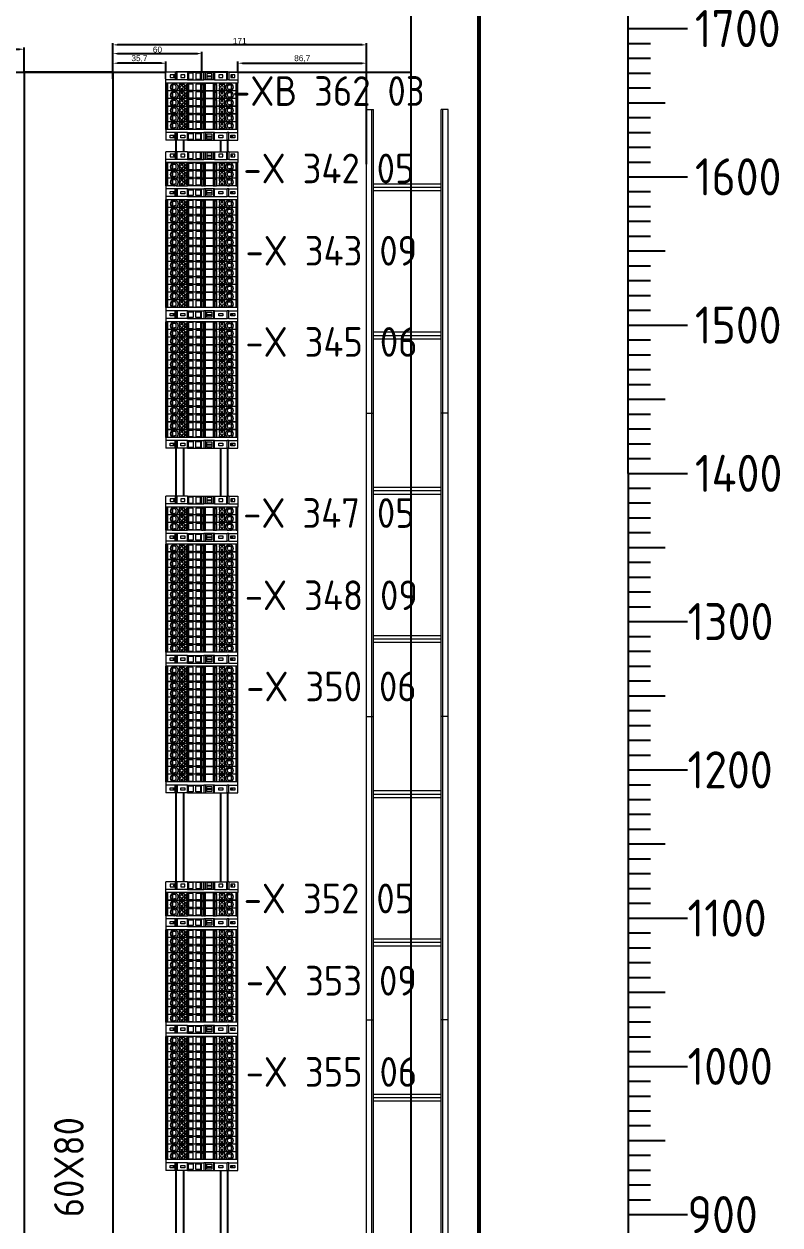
# Model space of a CAD drawing. Header units: millimetres. Extents: x 0 to 69574, y -5 to 41746.
# Drawn here: x 45920 to 46430, y 19662 to 20472 of the extents above; entities that cross this region are included whole.
import ezdxf
from ezdxf.enums import TextEntityAlignment as Align

# ---------------------------------------------------------------- set-up
doc = ezdxf.new("R2010")
doc.units = ezdxf.units.MM
doc.set_wipeout_variables(frame=1)
doc.layers.add('! NO PLOT !', color=7, linetype='Continuous', true_color=0xff75dd, plot=False)
doc.layers.add('000-PI-Oprema', color=30, linetype='Continuous', lineweight=5)
doc.layers.add('SI-ORMAR-Oprema', color=30, linetype='Continuous', lineweight=5)
for name, color, linetype in [('000-PI-ORMAR', 2, 'Continuous'), ('000-PI_TEXT', 7, 'Continuous'), ('002-PI-Kabelska kanalica', 150, 'Continuous'), ('004-PI-DIN Šina', 3, 'Continuous')]:
    doc.layers.add(name, color=color, linetype=linetype)
doc.styles.add('PI0', font='isocpeur.ttf', dxfattribs={"width": 0.9})
doc.styles.get("Standard").update_dxf_attribs({"font": 'arial.ttf'})
doc.dimstyles.new('ISO-25', dxfattribs={"dimtxt": 4, "dimasz": 3, "dimexe": 1.25, "dimexo": 0.625, "dimtad": 1, "dimtxsty": 'Standard', "dimcen": 3, "dimadec": 0, "dimazin": 0, "dimtfac": 1, "dimtmove": 0, "dimatfit": 3, "dimfxl": 1, "dimarcsym": 0})

# ---------------------------------------------------------------- blocks, each defined once
blk = doc.blocks.new('*U1406')
at = {"layer": '002-PI-Kabelska kanalica'}
for p, q in [((-20, -100), (-20, 1510)), ((40, -100), (40, 1510)), ((-20, -100), (40, -100))]:
    blk.add_line(p, q, dxfattribs=at)
blk = doc.blocks.new('*U1405')
at = {"layer": '004-PI-DIN Šina'}
blk.add_lwpolyline([(1610, -17.5), (1610, 17.5), (0, 17.5), (0, -17.5)], close=True, dxfattribs=at)
for points in [[(0, 12.5), (1610, 12.5)], [(0, -12.5), (1610, -12.5)]]:
    blk.add_lwpolyline(points, dxfattribs=at)
blk = doc.blocks.new('*U574')
at = {"layer": '002-PI-Kabelska kanalica'}
for p, q in [((-20, 791), (80, 791)), ((-20, -100), (-20, 791)), ((80, -100), (80, 791)), ((-20, -100), (80, -100))]:
    blk.add_line(p, q, dxfattribs=at)
blk = doc.blocks.new('*U457')
blk.add_wipeout([(47227.3, 37326.63), (47227.3, 37321.48), (47275.9, 37321.48), (47275.9, 37326.63)])
at = {"layer": '000-PI-Oprema'}
for p, q in [((47227.3, 37321.48), (47227.3, 37326.63)), ((47227.85, 37326.63), (47227.3, 37326.63)), ((47227.85, 37321.48), (47227.3, 37321.48)), ((47228.39, 37326.63), (47227.85, 37326.63)), ((47227.85, 37321.48), (47227.85, 37326.63)), ((47228.39, 37321.48), (47227.85, 37321.48)), ((47228.39, 37321.48), (47228.39, 37326.63)), ((47228.56, 37326.63), (47228.39, 37326.63)), ((47228.56, 37321.48), (47228.39, 37321.48)), ((47228.56, 37321.48), (47228.56, 37326.63)), ((47241.88, 37326.63), (47228.56, 37326.63)), ((47231.6, 37321.48), (47228.56, 37321.48)), ((47231, 37325.48), (47230.9, 37325.58)), ((47230.9, 37322.19), (47231.2, 37322.48)), ((47231.45, 37325.48), (47231, 37325.48)), ((47231.2, 37322.48), (47231.45, 37322.48)), ((47231.45, 37325.48), (47231.45, 37322.48)), ((47231.6, 37325.48), (47231.45, 37325.48)), ((47231.45, 37322.48), (47231.6, 37322.48)), ((47231.6, 37322.48), (47231.6, 37325.48)), ((47231.85, 37325.48), (47231.6, 37325.48)), ((47231.6, 37322.48), (47231.85, 37322.48)), ((47231.6, 37321.7), (47231.6, 37321.48)), ((47232.6, 37321.48), (47231.6, 37321.48)), ((47231.85, 37325.48), (47231.85, 37322.48)), ((47233.2, 37325.48), (47231.85, 37325.48)), ((47231.85, 37322.48), (47233.2, 37322.48)), ((47233.2, 37326.28), (47232.6, 37326.28)), ((47232.6, 37321.48), (47233.2, 37321.48)), ((47233.2, 37325.48), (47233.2, 37326.28)), ((47233.3, 37325.48), (47233.2, 37325.48)), ((47233.3, 37322.48), (47233.2, 37322.48)), ((47233.2, 37322.48), (47233.2, 37321.48)), ((47234.2, 37321.48), (47233.2, 37321.48)), ((47234.2, 37321.48), (47234.2, 37321.7)), ((47234.2, 37321.48), (47241.88, 37321.48)), ((47237.55, 37325.88), (47236.15, 37325.88)), ((47236.15, 37325.88), (47236.15, 37322.08)), ((47236.15, 37322.08), (47237.55, 37322.08)), ((47238.35, 37325.88), (47237.55, 37325.88)), ((47237.55, 37324.9), (47237.55, 37325.88)), ((47237.55, 37322.08), (47237.55, 37323.07)), ((47237.55, 37322.08), (47238.35, 37322.08)), ((47239.95, 37325.88), (47238.35, 37325.88)), ((47238.35, 37325.88), (47238.35, 37324.9)), ((47238.35, 37323.07), (47238.35, 37322.08)), ((47238.35, 37322.08), (47239.95, 37322.08)), ((47239.55, 37324.58), (47239.95, 37324.98)), ((47239.55, 37323.38), (47239.55, 37324.58)), ((47239.95, 37322.98), (47239.55, 37323.38)), ((47239.95, 37324.98), (47239.95, 37325.88)), ((47239.95, 37322.08), (47239.95, 37322.98)), ((47240.78, 37325.37), (47240.78, 37322.6)), ((47241.88, 37321.48), (47241.88, 37326.63)), ((47242.6, 37326.63), (47241.88, 37326.63)), ((47242.6, 37321.48), (47241.88, 37321.48)), ((47242.6, 37326.63), (47242.6, 37326.06)), ((47250.6, 37326.63), (47242.6, 37326.63)), ((47242.6, 37326.06), (47242.6, 37322.06)), ((47245.75, 37326.06), (47242.6, 37326.06)), ((47242.6, 37322.06), (47245.75, 37322.06)), ((47242.6, 37322.06), (47242.6, 37321.48)), ((47250.6, 37321.48), (47242.6, 37321.48)), ((47245.75, 37322.06), (47245.75, 37326.06)), ((47247.45, 37326.06), (47247.45, 37322.06)), ((47250.6, 37326.06), (47247.45, 37326.06)), ((47247.45, 37322.06), (47250.6, 37322.06)), ((47250.6, 37326.63), (47250.6, 37326.06)), ((47251.32, 37326.63), (47250.6, 37326.63)), ((47250.6, 37326.06), (47250.6, 37322.06)), ((47250.6, 37322.06), (47250.6, 37321.48)), ((47251.32, 37321.48), (47250.6, 37321.48)), ((47251.32, 37326.63), (47251.75, 37326.63)), ((47251.32, 37321.48), (47251.32, 37326.63)), ((47251.32, 37321.48), (47251.65, 37321.48)), ((47251.65, 37321.48), (47251.65, 37325.83)), ((47251.65, 37325.83), (47251.75, 37325.83)), ((47251.65, 37321.48), (47252.56, 37321.48)), ((47251.75, 37325.83), (47251.75, 37326.63)), ((47252.21, 37326.63), (47251.75, 37326.63)), ((47251.75, 37325.83), (47252.21, 37325.83)), ((47252.21, 37326.63), (47252.56, 37326.63)), ((47252.21, 37325.83), (47252.21, 37326.63)), ((47253.07, 37326.63), (47252.56, 37326.63)), ((47252.56, 37326.63), (47252.56, 37321.48)), ((47253.07, 37321.48), (47252.56, 37321.48)), ((47253.07, 37326.63), (47253.07, 37321.48)), ((47253.07, 37326.63), (47253.98, 37326.63)), ((47253.07, 37321.48), (47253.98, 37321.48)), ((47253.98, 37321.48), (47253.98, 37326.63)), ((47253.98, 37326.63), (47259.12, 37326.63)), ((47259.12, 37321.48), (47253.98, 37321.48)), ((47259.12, 37326.63), (47259.12, 37321.48)), ((47259.12, 37326.63), (47260.03, 37326.63)), ((47259.12, 37321.48), (47260.03, 37321.48)), ((47260.03, 37326.63), (47260.03, 37321.48)), ((47260.03, 37326.63), (47260.54, 37326.63)), ((47260.03, 37321.48), (47260.54, 37321.48)), ((47260.54, 37321.48), (47260.54, 37326.63)), ((47260.54, 37326.63), (47260.89, 37326.63)), ((47260.54, 37321.48), (47261.45, 37321.48)), ((47260.89, 37325.83), (47260.89, 37326.63)), ((47261.35, 37326.63), (47260.89, 37326.63)), ((47260.89, 37325.83), (47261.35, 37325.83)), ((47261.35, 37325.83), (47261.35, 37326.63)), ((47274.65, 37326.63), (47261.35, 37326.63)), ((47261.35, 37325.83), (47261.45, 37325.83)), ((47261.45, 37325.83), (47261.45, 37321.48)), ((47268.9, 37321.48), (47261.45, 37321.48)), ((47264.75, 37325.88), (47263.15, 37325.88)), ((47263.15, 37325.88), (47263.15, 37324.98)), ((47263.15, 37324.98), (47263.55, 37324.58)), ((47263.55, 37323.38), (47263.15, 37322.98)), ((47263.15, 37322.98), (47263.15, 37322.08)), ((47263.15, 37322.08), (47264.75, 37322.08)), ((47263.55, 37324.58), (47263.55, 37323.38)), ((47264.75, 37324.9), (47264.75, 37325.88)), ((47265.55, 37325.88), (47264.75, 37325.88)), ((47264.75, 37322.08), (47264.75, 37323.07)), ((47264.75, 37322.08), (47265.55, 37322.08)), ((47265.55, 37325.88), (47265.55, 37324.9)), ((47266.95, 37325.88), (47265.55, 37325.88)), ((47265.55, 37323.07), (47265.55, 37322.08)), ((47265.55, 37322.08), (47266.95, 37322.08)), ((47266.95, 37322.08), (47266.95, 37325.88)), ((47268.8, 37323.48), (47268.8, 37324.48)), ((47268.9, 37321.48), (47268.9, 37321.7)), ((47268.9, 37321.48), (47269.9, 37321.48)), ((47269.8, 37325.48), (47269.9, 37325.48)), ((47269.8, 37322.48), (47269.9, 37322.48)), ((47269.9, 37326.28), (47270.5, 37326.28)), ((47269.9, 37325.48), (47269.9, 37326.28)), ((47269.9, 37325.48), (47271.25, 37325.48)), ((47271.25, 37322.48), (47269.9, 37322.48)), ((47269.9, 37322.48), (47269.9, 37321.48)), ((47270.5, 37321.48), (47269.9, 37321.48)), ((47271.5, 37321.48), (47270.5, 37321.48)), ((47271.25, 37325.48), (47271.25, 37322.48)), ((47271.25, 37325.48), (47271.5, 37325.48)), ((47271.5, 37322.48), (47271.25, 37322.48)), ((47271.5, 37322.48), (47271.5, 37325.48)), ((47271.5, 37325.48), (47271.65, 37325.48)), ((47271.65, 37322.48), (47271.5, 37322.48)), ((47271.5, 37321.7), (47271.5, 37321.48)), ((47274.65, 37321.48), (47271.5, 37321.48)), ((47271.65, 37325.48), (47271.65, 37322.48)), ((47271.65, 37325.48), (47272.1, 37325.48)), ((47271.9, 37322.48), (47271.65, 37322.48)), ((47272.2, 37322.19), (47271.9, 37322.48)), ((47272.1, 37325.48), (47272.2, 37325.58)), ((47274.65, 37321.48), (47274.65, 37326.63)), ((47274.65, 37326.63), (47274.82, 37326.63)), ((47274.65, 37321.48), (47274.82, 37321.48)), ((47274.82, 37321.48), (47274.82, 37326.63)), ((47274.82, 37326.63), (47275.35, 37326.63)), ((47274.82, 37321.48), (47275.35, 37321.48)), ((47275.35, 37321.48), (47275.35, 37326.63)), ((47275.35, 37326.63), (47275.9, 37326.63)), ((47275.35, 37321.48), (47275.9, 37321.48)), ((47275.9, 37321.48), (47275.9, 37326.63))]:
    blk.add_line(p, q, dxfattribs=at)
for centre, radius, start, end in [((47232.6, 37323.88), 2.4, 135, 225), ((47232.6, 37323.88), 2.4, 90, 135), ((47232.6, 37323.88), 2.4, 225, 245.37568), ((47232.6, 37323.88), 2.4, 245.37568, 270), ((47233.2, 37323.88), 2.4, 294.62432, 90), ((47233.2, 37323.88), 2.4, 270, 294.62432), ((47233.3, 37324.48), 1, 0, 90), ((47233.3, 37323.48), 1, 270, 360), ((47237.95, 37323.98), 1, 113.57818, 246.42182), ((47237.95, 37323.98), 1, 293.57818, 66.42182), ((47241.15, 37325.03), 0.5, 5.44059, 134.99975), ((47241.15, 37322.93), 0.5, 225, 354.55967), ((47265.15, 37323.98), 1, 113.57818, 246.42182), ((47265.15, 37323.98), 1, 293.57818, 66.42182), ((47269.9, 37323.88), 2.4, 90, 245.37568), ((47269.8, 37324.48), 1, 90, 180), ((47269.8, 37323.48), 1, 180, 270), ((47269.9, 37323.88), 2.4, 245.37568, 270), ((47270.5, 37323.88), 2.4, 45, 90), ((47270.5, 37323.88), 2.4, 270, 294.62432), ((47270.5, 37323.88), 2.4, 294.62432, 315), ((47270.5, 37323.88), 2.4, 315, 45)]:
    blk.add_arc(centre, radius, start, end, dxfattribs=at)
for points in [[(47234.3, 37323.48), (47234.3, 37323.61), (47234.3, 37323.74), (47234.3, 37323.87), (47234.3, 37324.01), (47234.3, 37324.14), (47234.3, 37324.26), (47234.3, 37324.38), (47234.3, 37324.48)], [(47240.78, 37325.37), (47240.55, 37325.14), (47240.32, 37324.91), (47240.09, 37324.68), (47239.85, 37324.44)], [(47239.85, 37323.53), (47239.85, 37323.76), (47239.85, 37323.98), (47239.85, 37324.21), (47239.85, 37324.44)], [(47240.78, 37322.6), (47240.55, 37322.83), (47240.32, 37323.05), (47240.09, 37323.29), (47239.85, 37323.53)], [(47240.8, 37325.39), (47240.79, 37325.38), (47240.78, 37325.37)], [(47240.8, 37322.58), (47240.79, 37322.59), (47240.78, 37322.6)], [(47241.75, 37323.98), (47241.73, 37324.26), (47241.7, 37324.53), (47241.67, 37324.81), (47241.65, 37325.08)], [(47241.65, 37322.89), (47241.67, 37323.16), (47241.7, 37323.44), (47241.73, 37323.71), (47241.75, 37323.98)]]:
    blk.add_spline(points, degree=3, dxfattribs=at)
blk = doc.blocks.new('*U1020')
at = {"layer": '000-PI-Oprema'}
blk.add_blockref('*U457', (-47251.6, -37324.06), dxfattribs=at)
blk = doc.blocks.new('*U1021')
at = {"layer": '000-PI-Oprema', "color": 0, "linetype": 'ByBlock', "lineweight": -2, "transparency": 16777216}
blk.add_blockref('*U1020', (0, 0), dxfattribs=at)
blk.add_blockref('*U1020', (0, -5.2), dxfattribs=at)
blk.add_blockref('*U1020', (0, -10.4), dxfattribs=at)
blk.add_blockref('*U1020', (0, -15.6), dxfattribs=at)
blk.add_blockref('*U1020', (0, -20.8), dxfattribs=at)
blk.add_blockref('*U1020', (0, -26), dxfattribs=at)
blk.add_blockref('*U1020', (0, -31.2), dxfattribs=at)
blk.add_blockref('*U1020', (0, -36.4), dxfattribs=at)
blk.add_blockref('*U1020', (0, -41.6), dxfattribs=at)
blk.add_blockref('*U1020', (0, -46.8), dxfattribs=at)
blk.add_blockref('*U1020', (0, -52), dxfattribs=at)
blk.add_blockref('*U1020', (0, -57.2), dxfattribs=at)
blk = doc.blocks.new('*U1022')
at = {"layer": '000-PI-Oprema'}
blk.add_blockref('*U457', (-47251.6, -37324.06), dxfattribs=at)
blk = doc.blocks.new('*U1023')
at = {"layer": '000-PI-Oprema', "color": 0, "linetype": 'ByBlock', "lineweight": -2, "transparency": 16777216}
blk.add_blockref('*U1022', (0, 0), dxfattribs=at)
blk.add_blockref('*U1022', (0, -5.2), dxfattribs=at)
blk.add_blockref('*U1022', (0, -10.4), dxfattribs=at)
blk.add_blockref('*U1022', (0, -15.6), dxfattribs=at)
blk.add_blockref('*U1022', (0, -20.8), dxfattribs=at)
blk.add_blockref('*U1022', (0, -26), dxfattribs=at)
blk.add_blockref('*U1022', (0, -31.2), dxfattribs=at)
blk.add_blockref('*U1022', (0, -36.4), dxfattribs=at)
blk.add_blockref('*U1022', (0, -41.6), dxfattribs=at)
blk.add_blockref('*U1022', (0, -46.8), dxfattribs=at)
blk.add_blockref('*U1022', (0, -52), dxfattribs=at)
blk.add_blockref('*U1022', (0, -57.2), dxfattribs=at)
blk.add_blockref('*U1022', (0, -62.4), dxfattribs=at)
blk.add_blockref('*U1022', (0, -67.6), dxfattribs=at)
blk.add_blockref('*U1022', (0, -72.8), dxfattribs=at)
blk.add_blockref('*U1022', (0, -78), dxfattribs=at)
blk = doc.blocks.new('*U403')
blk.add_wipeout([(-24.3, 2.2), (24.3, 2.2), (24.3, -7.35), (-24.3, -7.35)])
at = {"layer": 'SI-ORMAR-Oprema'}
for p, q in [((-24.3, 2.2), (-24.3, -7.35)), ((24.3, 2.2), (-24.3, 2.2)), ((-18.03, 0), (-24.3, 0)), ((24.3, -7.35), (24.3, 2.2)), ((-18.03, -5.15), (-24.3, -5.15)), ((24.3, -7.35), (-24.3, -7.35)), ((-21.4, -3.42), (-21.4, -1.72)), ((-21.4, -1.72), (-18.5, -1.72)), ((-18.5, -3.42), (-21.4, -3.42)), ((-19.01, -2.38), (-19.15, -2.38)), ((-19.15, -2.78), (-19.15, -2.38)), ((-19.01, -2.78), (-19.15, -2.78)), ((-19.01, -2.38), (-19.01, -2.78)), ((-19.01, -2.38), (-18.5, -2.38)), ((-19.01, -2.78), (-18.5, -2.78)), ((-18.5, -1.72), (-18.5, -2.38)), ((-18.5, -2.38), (-18.5, -2.78)), ((-18.5, -2.78), (-18.5, -3.42)), ((-18.03, -5.15), (-18.03, 0)), ((-17.1, 0), (-18.03, 0)), ((-17.1, -5.15), (-18.03, -5.15)), ((-17.1, -5.15), (-17.1, 0)), ((-17, 0), (-17.1, 0)), ((-17, -5.15), (-17.1, -5.15)), ((-17, 0), (-17, -5.15)), ((-16.74, 0), (-17, 0)), ((-16.74, -5.15), (-17, -5.15)), ((-16.74, 0), (-16.74, -5.15)), ((-9.72, 0), (-16.74, 0)), ((-9.72, -5.15), (-16.74, -5.15)), ((-14.15, -1.72), (-11.45, -1.72)), ((-14.15, -3.42), (-14.15, -1.72)), ((-11.45, -3.42), (-14.15, -3.42)), ((-11.45, -1.72), (-11.45, -3.42)), ((-9.72, 0), (-9, 0)), ((-9.72, -5.15), (-9.72, 0)), ((-9.72, -5.15), (-9, -5.15)), ((-9, -0.57), (-9, 0)), ((-9, 0), (-1, 0)), ((-9, -4.57), (-9, -0.57)), ((-9, -0.57), (-5.85, -0.57)), ((-5.85, -4.57), (-9, -4.57)), ((-9, -5.15), (-9, -4.57)), ((-9, -5.15), (-1, -5.15)), ((-5.85, -0.57), (-5.85, -4.57)), ((-4.15, -0.57), (-1, -0.57)), ((-4.15, -4.57), (-4.15, -0.57)), ((-1, -4.57), (-4.15, -4.57)), ((-1, 0), (-1, -0.57)), ((-1, 0), (-0.28, 0)), ((-1, -0.57), (-1, -4.57)), ((-1, -4.57), (-1, -5.15)), ((-1, -5.15), (-0.28, -5.15)), ((-0.28, 0), (1.39, 0)), ((-0.28, -5.15), (-0.28, 0)), ((-0.28, -5.15), (1.39, -5.15)), ((2.32, 0), (1.39, 0)), ((1.39, 0), (1.39, -5.15)), ((1.39, -5.15), (2.32, -5.15)), ((7.69, 0), (2.32, 0)), ((2.32, 0), (2.32, -5.15)), ((2.32, -5.15), (7.69, -5.15)), ((3.22, -0.82), (6.67, -0.82)), ((3.22, -2.38), (3.22, -0.82)), ((3.22, -2.38), (6.67, -2.38)), ((3.22, -2.78), (3.22, -2.38)), ((3.22, -2.78), (6.67, -2.78)), ((3.22, -4.32), (3.22, -2.78)), ((6.67, -4.32), (3.22, -4.32)), ((6.67, -0.82), (6.67, -2.38)), ((6.67, -2.38), (6.67, -2.78)), ((6.67, -2.78), (6.67, -4.32)), ((7.69, 0), (7.69, -5.15)), ((8.51, 0), (7.69, 0)), ((7.69, -5.15), (8.51, -5.15)), ((8.51, -5.15), (8.51, 0)), ((8.51, 0), (16.74, 0)), ((8.51, -5.15), (16.74, -5.15)), ((11.45, -1.72), (14.15, -1.72)), ((11.45, -3.42), (11.45, -1.72)), ((14.15, -3.42), (11.45, -3.42)), ((14.15, -1.72), (14.15, -3.42)), ((16.74, 0), (16.74, -5.15)), ((16.74, 0), (17, 0)), ((16.74, -5.15), (17, -5.15)), ((17, -5.15), (17, 0)), ((17, 0), (17.1, 0)), ((17, -5.15), (17.1, -5.15)), ((18.03, 0), (17.1, 0)), ((17.1, -5.15), (17.1, 0)), ((18.03, -5.15), (17.1, -5.15)), ((18.03, 0), (24.3, 0)), ((18.03, -5.15), (18.03, 0)), ((18.03, -5.15), (24.3, -5.15)), ((19.55, -2.38), (19.55, -1.72)), ((19.55, -1.72), (22.25, -1.72)), ((19.55, -2.78), (19.55, -2.38)), ((19.55, -2.38), (19.89, -2.38)), ((19.55, -2.78), (19.89, -2.78)), ((19.55, -3.42), (19.55, -2.78)), ((22.25, -3.42), (19.55, -3.42)), ((19.89, -2.38), (19.89, -2.78)), ((20.59, -2.38), (19.89, -2.38)), ((20.59, -2.78), (19.89, -2.78)), ((20.59, -2.38), (20.59, -2.78)), ((22.25, -1.72), (22.25, -3.42))]:
    blk.add_line(p, q, dxfattribs=at)
blk = doc.blocks.new('*U404')
blk.add_wipeout([(-24.3, 0), (24.3, 0), (24.3, -7.35), (-24.3, -7.35)])
at = {"layer": 'SI-ORMAR-Oprema'}
for p, q in [((24.3, 0), (-24.3, 0)), ((24.3, -7.35), (24.3, 0)), ((-24.3, 0), (-24.3, -7.35)), ((-18.03, -2.2), (-24.3, -2.2)), ((-18.03, -7.35), (-24.3, -7.35)), ((-21.4, -5.62), (-21.4, -3.92)), ((-21.4, -3.92), (-18.5, -3.92)), ((-18.5, -5.62), (-21.4, -5.62)), ((-19.01, -4.58), (-19.15, -4.58)), ((-19.15, -4.98), (-19.15, -4.58)), ((-19.01, -4.98), (-19.15, -4.98)), ((-19.01, -4.58), (-19.01, -4.98)), ((-19.01, -4.58), (-18.5, -4.58)), ((-19.01, -4.98), (-18.5, -4.98)), ((-18.5, -3.92), (-18.5, -4.58)), ((-18.5, -4.58), (-18.5, -4.98)), ((-18.5, -4.98), (-18.5, -5.62)), ((-18.03, -7.35), (-18.03, -2.2)), ((-17.1, -2.2), (-18.03, -2.2)), ((-17.1, -7.35), (-18.03, -7.35)), ((-17.1, -7.35), (-17.1, -2.2)), ((-17, -2.2), (-17.1, -2.2)), ((-17, -7.35), (-17.1, -7.35)), ((-17, -2.2), (-17, -7.35)), ((-16.74, -2.2), (-17, -2.2)), ((-16.74, -7.35), (-17, -7.35)), ((-16.74, -2.2), (-16.74, -7.35)), ((-9.72, -2.2), (-16.74, -2.2)), ((-9.72, -7.35), (-16.74, -7.35)), ((-14.15, -3.92), (-11.45, -3.92)), ((-14.15, -5.62), (-14.15, -3.92)), ((-11.45, -5.62), (-14.15, -5.62)), ((-11.45, -3.92), (-11.45, -5.62)), ((-9.72, -2.2), (-9, -2.2)), ((-9.72, -7.35), (-9.72, -2.2)), ((-9.72, -7.35), (-9, -7.35)), ((-9, -2.77), (-9, -2.2)), ((-9, -2.2), (-1, -2.2)), ((-9, -6.77), (-9, -2.77)), ((-9, -2.77), (-5.85, -2.77)), ((-5.85, -6.77), (-9, -6.77)), ((-9, -7.35), (-9, -6.77)), ((-9, -7.35), (-1, -7.35)), ((-5.85, -2.77), (-5.85, -6.77)), ((-4.15, -2.77), (-1, -2.77)), ((-4.15, -6.77), (-4.15, -2.77)), ((-1, -6.77), (-4.15, -6.77)), ((-1, -2.2), (-1, -2.77)), ((-1, -2.2), (-0.28, -2.2)), ((-1, -2.77), (-1, -6.77)), ((-1, -6.77), (-1, -7.35)), ((-1, -7.35), (-0.28, -7.35)), ((-0.28, -2.2), (1.39, -2.2)), ((-0.28, -7.35), (-0.28, -2.2)), ((-0.28, -7.35), (1.39, -7.35)), ((2.32, -2.2), (1.39, -2.2)), ((1.39, -2.2), (1.39, -7.35)), ((1.39, -7.35), (2.32, -7.35)), ((7.69, -2.2), (2.32, -2.2)), ((2.32, -2.2), (2.32, -7.35)), ((2.32, -7.35), (7.69, -7.35)), ((3.22, -3.02), (6.67, -3.02)), ((3.22, -4.58), (3.22, -3.02)), ((3.22, -4.58), (6.67, -4.58)), ((3.22, -4.98), (3.22, -4.58)), ((3.22, -4.98), (6.67, -4.98)), ((3.22, -6.52), (3.22, -4.98)), ((6.67, -6.52), (3.22, -6.52)), ((6.67, -3.02), (6.67, -4.58)), ((6.67, -4.58), (6.67, -4.98)), ((6.67, -4.98), (6.67, -6.52)), ((7.69, -2.2), (7.69, -7.35)), ((8.51, -2.2), (7.69, -2.2)), ((7.69, -7.35), (8.51, -7.35)), ((8.51, -7.35), (8.51, -2.2)), ((8.51, -2.2), (16.74, -2.2)), ((8.51, -7.35), (16.74, -7.35)), ((11.45, -3.92), (14.15, -3.92)), ((11.45, -5.62), (11.45, -3.92)), ((14.15, -5.62), (11.45, -5.62)), ((14.15, -3.92), (14.15, -5.62)), ((16.74, -2.2), (16.74, -7.35)), ((16.74, -2.2), (17, -2.2)), ((16.74, -7.35), (17, -7.35)), ((17, -7.35), (17, -2.2)), ((17, -2.2), (17.1, -2.2)), ((17, -7.35), (17.1, -7.35)), ((18.03, -2.2), (17.1, -2.2)), ((17.1, -7.35), (17.1, -2.2)), ((18.03, -7.35), (17.1, -7.35)), ((18.03, -2.2), (24.3, -2.2)), ((18.03, -7.35), (18.03, -2.2)), ((18.03, -7.35), (24.3, -7.35)), ((19.55, -4.58), (19.55, -3.92)), ((19.55, -3.92), (22.25, -3.92)), ((19.55, -4.98), (19.55, -4.58)), ((19.55, -4.58), (19.89, -4.58)), ((19.55, -4.98), (19.89, -4.98)), ((19.55, -5.62), (19.55, -4.98)), ((22.25, -5.62), (19.55, -5.62)), ((19.89, -4.58), (19.89, -4.98)), ((20.59, -4.58), (19.89, -4.58)), ((20.59, -4.98), (19.89, -4.98)), ((20.59, -4.58), (20.59, -4.98)), ((22.25, -3.92), (22.25, -5.62))]:
    blk.add_line(p, q, dxfattribs=at)
blk = doc.blocks.new('*U402')
blk.add_wipeout([(-24.3, -7.35), (24.3, -7.35), (24.3, 0), (-24.3, 0)])
at = {"layer": 'SI-ORMAR-Oprema'}
for p, q in [((-18.03, 0), (-24.3, 0)), ((-18.03, 0), (-18.03, -5.15)), ((-17.1, 0), (-18.03, 0)), ((-17.1, 0), (-17.1, -5.15)), ((-17, 0), (-17.1, 0)), ((-17, -5.15), (-17, 0)), ((-16.74, 0), (-17, 0)), ((-16.74, -5.15), (-16.74, 0)), ((-9.72, 0), (-16.74, 0)), ((-9.72, 0), (-9, 0)), ((-9.72, 0), (-9.72, -5.15)), ((-9, 0), (-9, -0.57)), ((-9, 0), (-1, 0)), ((-1, 0), (-0.28, 0)), ((-1, -0.57), (-1, 0)), ((-0.28, 0), (1.39, 0)), ((-0.28, 0), (-0.28, -5.15)), ((1.39, 0), (2.32, 0)), ((1.39, -5.15), (1.39, 0)), ((2.32, 0), (7.69, 0)), ((2.32, -5.15), (2.32, 0)), ((7.69, -5.15), (7.69, 0)), ((7.69, 0), (8.51, 0)), ((8.51, 0), (8.51, -5.15)), ((8.51, 0), (16.74, 0)), ((16.74, -5.15), (16.74, 0)), ((16.74, 0), (17, 0)), ((17, 0), (17, -5.15)), ((17, 0), (17.1, 0)), ((17.1, 0), (17.1, -5.15)), ((18.03, 0), (17.1, 0)), ((18.03, 0), (18.03, -5.15)), ((18.03, 0), (24.3, 0)), ((24.3, 0), (24.3, -7.35)), ((-24.3, -7.35), (-24.3, 0)), ((-18.03, -5.15), (-24.3, -5.15)), ((24.3, -7.35), (-24.3, -7.35)), ((-21.4, -1.72), (-21.4, -3.42)), ((-18.5, -1.72), (-21.4, -1.72)), ((-21.4, -3.42), (-18.5, -3.42)), ((-19.01, -2.37), (-19.15, -2.37)), ((-19.15, -2.37), (-19.15, -2.77)), ((-19.01, -2.77), (-19.15, -2.77)), ((-19.01, -2.37), (-18.5, -2.37)), ((-19.01, -2.77), (-19.01, -2.37)), ((-19.01, -2.77), (-18.5, -2.77)), ((-18.5, -2.37), (-18.5, -1.72)), ((-18.5, -2.77), (-18.5, -2.37)), ((-18.5, -3.42), (-18.5, -2.77)), ((-17.1, -5.15), (-18.03, -5.15)), ((-17, -5.15), (-17.1, -5.15)), ((-16.74, -5.15), (-17, -5.15)), ((-9.72, -5.15), (-16.74, -5.15)), ((-14.15, -1.72), (-14.15, -3.42)), ((-11.45, -1.72), (-14.15, -1.72)), ((-14.15, -3.42), (-11.45, -3.42)), ((-11.45, -3.42), (-11.45, -1.72)), ((-9.72, -5.15), (-9, -5.15)), ((-9, -0.57), (-9, -4.57)), ((-5.85, -0.57), (-9, -0.57)), ((-9, -4.57), (-9, -5.15)), ((-9, -4.57), (-5.85, -4.57)), ((-9, -5.15), (-1, -5.15)), ((-5.85, -4.57), (-5.85, -0.57)), ((-4.15, -0.57), (-4.15, -4.57)), ((-1, -0.57), (-4.15, -0.57)), ((-4.15, -4.57), (-1, -4.57)), ((-1, -4.57), (-1, -0.57)), ((-1, -5.15), (-1, -4.57)), ((-1, -5.15), (-0.28, -5.15)), ((-0.28, -5.15), (1.39, -5.15)), ((2.32, -5.15), (1.39, -5.15)), ((7.69, -5.15), (2.32, -5.15)), ((6.67, -0.82), (3.22, -0.82)), ((3.22, -0.82), (3.22, -2.37)), ((3.22, -2.37), (6.67, -2.37)), ((3.22, -2.37), (3.22, -2.77)), ((3.22, -2.77), (6.67, -2.77)), ((3.22, -2.77), (3.22, -4.32)), ((3.22, -4.32), (6.67, -4.32)), ((6.67, -2.37), (6.67, -0.82)), ((6.67, -2.77), (6.67, -2.37)), ((6.67, -4.32), (6.67, -2.77)), ((8.51, -5.15), (7.69, -5.15)), ((8.51, -5.15), (16.74, -5.15)), ((11.45, -1.72), (11.45, -3.42)), ((14.15, -1.72), (11.45, -1.72)), ((11.45, -3.42), (14.15, -3.42)), ((14.15, -3.42), (14.15, -1.72)), ((16.74, -5.15), (17, -5.15)), ((17, -5.15), (17.1, -5.15)), ((18.03, -5.15), (17.1, -5.15)), ((18.03, -5.15), (24.3, -5.15)), ((22.25, -1.72), (19.55, -1.72)), ((19.55, -1.72), (19.55, -2.37)), ((19.55, -2.37), (19.89, -2.37)), ((19.55, -2.37), (19.55, -2.77)), ((19.55, -2.77), (19.55, -3.42)), ((19.55, -2.77), (19.89, -2.77)), ((19.55, -3.42), (22.25, -3.42)), ((20.59, -2.37), (19.89, -2.37)), ((19.89, -2.77), (19.89, -2.37)), ((20.59, -2.77), (19.89, -2.77)), ((20.59, -2.77), (20.59, -2.37)), ((22.25, -3.42), (22.25, -1.72))]:
    blk.add_line(p, q, dxfattribs=at)
blk = doc.blocks.new('*U1024')
at = {"layer": '000-PI-Oprema'}
blk.add_blockref('*U457', (-47251.6, -37324.06), dxfattribs=at)
blk = doc.blocks.new('*U1025')
at = {"layer": '000-PI-Oprema', "color": 0, "linetype": 'ByBlock', "lineweight": -2, "transparency": 16777216}
blk.add_blockref('*U1024', (0, 0), dxfattribs=at)
blk.add_blockref('*U1024', (0, -5.2), dxfattribs=at)
blk.add_blockref('*U1024', (0, -10.4), dxfattribs=at)
blk.add_blockref('*U1024', (0, -15.6), dxfattribs=at)
blk.add_blockref('*U1024', (0, -20.8), dxfattribs=at)
blk.add_blockref('*U1024', (0, -26), dxfattribs=at)
blk.add_blockref('*U1024', (0, -31.2), dxfattribs=at)
blk.add_blockref('*U1024', (0, -36.4), dxfattribs=at)
blk.add_blockref('*U1024', (0, -41.6), dxfattribs=at)
blk.add_blockref('*U1024', (0, -46.8), dxfattribs=at)
blk.add_blockref('*U1024', (0, -52), dxfattribs=at)
blk.add_blockref('*U1024', (0, -57.2), dxfattribs=at)
blk.add_blockref('*U1024', (0, -62.4), dxfattribs=at)
blk.add_blockref('*U1024', (0, -67.6), dxfattribs=at)
blk = doc.blocks.new('*U1026')
at = {"layer": '000-PI-Oprema'}
blk.add_blockref('*U457', (-47251.6, -37324.06), dxfattribs=at)
blk = doc.blocks.new('*U1027')
at = {"layer": '000-PI-Oprema', "color": 0, "linetype": 'ByBlock', "lineweight": -2, "transparency": 16777216}
blk.add_blockref('*U1026', (0, 0), dxfattribs=at)
blk.add_blockref('*U1026', (0, -5.2), dxfattribs=at)
blk.add_blockref('*U1026', (0, -10.4), dxfattribs=at)
blk.add_blockref('*U1026', (0, -15.6), dxfattribs=at)
blk.add_blockref('*U1026', (0, -20.8), dxfattribs=at)
blk.add_blockref('*U1026', (0, -26), dxfattribs=at)
blk.add_blockref('*U1026', (0, -31.2), dxfattribs=at)
blk.add_blockref('*U1026', (0, -36.4), dxfattribs=at)
blk.add_blockref('*U1026', (0, -41.6), dxfattribs=at)
blk.add_blockref('*U1026', (0, -46.8), dxfattribs=at)
blk.add_blockref('*U1026', (0, -52), dxfattribs=at)
blk.add_blockref('*U1026', (0, -57.2), dxfattribs=at)
blk.add_blockref('*U1026', (0, -62.4), dxfattribs=at)
blk.add_blockref('*U1026', (0, -67.6), dxfattribs=at)
blk.add_blockref('*U1026', (0, -72.8), dxfattribs=at)
blk = doc.blocks.new('*U1073')
at = {"layer": '000-PI-Oprema'}
blk.add_blockref('*U457', (-47251.6, -37324.06), dxfattribs=at)
blk = doc.blocks.new('*U1070')
at = {"layer": '000-PI-Oprema', "color": 0, "linetype": 'ByBlock', "lineweight": -2, "transparency": 16777216}
blk.add_blockref('*U1073', (0, 0), dxfattribs=at)
blk.add_blockref('*U1073', (0, -5.2), dxfattribs=at)
blk.add_blockref('*U1073', (0, -10.4), dxfattribs=at)
blk.add_blockref('*U1073', (0, -15.6), dxfattribs=at)
blk.add_blockref('*U1073', (0, -20.8), dxfattribs=at)
blk.add_blockref('*U1073', (0, -26), dxfattribs=at)
blk.add_blockref('*U1073', (0, -31.2), dxfattribs=at)
blk.add_blockref('*U1073', (0, -36.4), dxfattribs=at)
blk.add_blockref('*U1073', (0, -41.6), dxfattribs=at)
blk.add_blockref('*U1073', (0, -46.8), dxfattribs=at)
blk.add_blockref('*U1073', (0, -52), dxfattribs=at)
blk.add_blockref('*U1073', (0, -57.2), dxfattribs=at)
blk.add_blockref('*U1073', (0, -62.4), dxfattribs=at)
blk.add_blockref('*U1073', (0, -67.6), dxfattribs=at)
blk = doc.blocks.new('*U1071')
at = {"layer": '000-PI-Oprema'}
blk.add_blockref('*U457', (-47251.6, -37324.06), dxfattribs=at)
blk = doc.blocks.new('*U1072')
at = {"layer": '000-PI-Oprema', "color": 0, "linetype": 'ByBlock', "lineweight": -2, "transparency": 16777216}
blk.add_blockref('*U1071', (0, 0), dxfattribs=at)
blk.add_blockref('*U1071', (0, -5.2), dxfattribs=at)
blk.add_blockref('*U1071', (0, -10.4), dxfattribs=at)
blk.add_blockref('*U1071', (0, -15.6), dxfattribs=at)
blk.add_blockref('*U1071', (0, -20.8), dxfattribs=at)
blk.add_blockref('*U1071', (0, -26), dxfattribs=at)
blk.add_blockref('*U1071', (0, -31.2), dxfattribs=at)
blk.add_blockref('*U1071', (0, -36.4), dxfattribs=at)
blk.add_blockref('*U1071', (0, -41.6), dxfattribs=at)
blk.add_blockref('*U1071', (0, -46.8), dxfattribs=at)
blk.add_blockref('*U1071', (0, -52), dxfattribs=at)
blk.add_blockref('*U1071', (0, -57.2), dxfattribs=at)
blk.add_blockref('*U1071', (0, -62.4), dxfattribs=at)
blk.add_blockref('*U1071', (0, -67.6), dxfattribs=at)
blk.add_blockref('*U1071', (0, -72.8), dxfattribs=at)
blk = doc.blocks.new('*U1089')
at = {"layer": '000-PI-Oprema', "ltscale": 0.25}
for p, q in [((-5, 1336.55), (-5, 1541.22)), ((-5, 1541.22), (-0.33, 1541.22)), ((-1.5, 1336.55), (-1.5, 1541.22)), ((-0.33, 1336.55), (-0.33, 1541.22)), ((45.33, 1336.55), (45.33, 1541.22)), ((50, 1541.22), (45.33, 1541.22)), ((46.5, 1336.55), (46.5, 1541.22)), ((50, 1336.55), (50, 1541.22)), ((-0.33, 1491.22), (45.33, 1491.22)), ((-0.33, 1488.88), (45.33, 1488.88)), ((-0.33, 1391.22), (45.33, 1391.22)), ((-0.33, 1388.88), (45.33, 1388.88)), ((-5, 1336.55), (-0.33, 1336.55)), ((-5, 1336.55), (-0.33, 1336.55)), ((-5, 1131.88), (-5, 1336.55)), ((-1.5, 1336.55), (-1.5, 1336.55)), ((-1.5, 1131.88), (-1.5, 1336.55)), ((-0.33, 1131.88), (-0.33, 1336.55)), ((50, 1336.55), (45.33, 1336.55)), ((50, 1336.55), (45.33, 1336.55)), ((45.33, 1131.88), (45.33, 1336.55)), ((46.5, 1131.88), (46.5, 1336.55)), ((50, 1131.88), (50, 1336.55)), ((-0.33, 1286.55), (45.33, 1286.55)), ((-0.33, 1284.21), (45.33, 1284.21)), ((-0.33, 1186.55), (45.33, 1186.55)), ((-0.33, 1184.21), (45.33, 1184.21)), ((-5, 1131.88), (-0.33, 1131.88)), ((-5, 1131.88), (-0.33, 1131.88)), ((-5, 927.21), (-5, 1131.88)), ((-1.5, 1131.88), (-1.5, 1131.88)), ((-1.5, 927.21), (-1.5, 1131.88)), ((-0.33, 927.21), (-0.33, 1131.88)), ((50, 1131.88), (45.33, 1131.88)), ((50, 1131.88), (45.33, 1131.88)), ((45.33, 927.21), (45.33, 1131.88)), ((46.5, 927.21), (46.5, 1131.88)), ((50, 927.21), (50, 1131.88)), ((-0.33, 1081.88), (45.33, 1081.88)), ((-0.33, 1079.55), (45.33, 1079.55)), ((-0.33, 981.88), (45.33, 981.88)), ((-0.33, 979.55), (45.33, 979.55)), ((-5, 927.21), (-0.33, 927.21)), ((-5, 927.21), (-0.33, 927.21)), ((-5, 722.54), (-5, 927.21)), ((-1.5, 927.21), (-1.5, 927.21)), ((-1.5, 722.54), (-1.5, 927.21)), ((-0.33, 722.54), (-0.33, 927.21)), ((50, 927.21), (45.33, 927.21)), ((50, 927.21), (45.33, 927.21)), ((45.33, 722.54), (45.33, 927.21)), ((46.5, 722.54), (46.5, 927.21)), ((50, 722.54), (50, 927.21)), ((-0.33, 877.21), (45.33, 877.21)), ((-0.33, 874.88), (45.33, 874.88))]:
    blk.add_line(p, q, dxfattribs=at)
for points in [[(-0.33, 1486.55), (45.33, 1486.55)], [(-0.33, 1386.55), (45.33, 1386.55)], [(-0.33, 1281.88), (45.33, 1281.88)], [(-0.33, 1181.88), (45.33, 1181.88)], [(-0.33, 1077.21), (45.33, 1077.21)], [(-0.33, 977.21), (45.33, 977.21)], [(-0.33, 872.54), (45.33, 872.54)]]:
    blk.add_lwpolyline(points, dxfattribs=at)
blk = doc.blocks.new('*D1090')
at = {"layer": '! NO PLOT !', "color": 0, "lineweight": -2, "ltscale": 0.25, "transparency": 16777216}
for p, q in [((45790.48, 20440.03), (45790.48, 20456.23)), ((45793.48, 20454.98), (45917.48, 20454.98)), ((45920.48, 20440.03), (45920.48, 20456.23))]:
    blk.add_line(p, q, dxfattribs=at)
at = {"layer": '! NO PLOT !', "color": 0, "ltscale": 0.25, "transparency": 16777216}
for points in [[(45793.48, 20455.48), (45793.48, 20454.48), (45790.48, 20454.98)], [(45917.48, 20455.48), (45917.48, 20454.48), (45920.48, 20454.98)]]:
    blk.add_solid(points, dxfattribs=at)
at = {"layer": 'Defpoints', "color": 0, "ltscale": 0.25, "transparency": 16777216}
for p in [(45920.48, 20454.98), (45790.48, 20439.4), (45920.48, 20439.4)]:
    blk.add_point(p, dxfattribs=at)
at = {"layer": '! NO PLOT !', "color": 0, "ltscale": 0.25, "transparency": 16777216, "insert": (45855.48, 20457.65), "char_height": 4, "attachment_point": 5}
blk.add_mtext('130', dxfattribs=at)
blk = doc.blocks.new('*D1091')
at = {"layer": '! NO PLOT !', "color": 0, "lineweight": -2, "ltscale": 0.25, "transparency": 16777216}
for p, q in [((45980.48, 20440.03), (45980.48, 20459.18)), ((46148.48, 20457.93), (45983.48, 20457.93)), ((46151.48, 20377.53), (46151.48, 20459.18))]:
    blk.add_line(p, q, dxfattribs=at)
at = {"layer": '! NO PLOT !', "color": 0, "ltscale": 0.25, "transparency": 16777216}
for points in [[(45983.48, 20458.43), (45983.48, 20457.43), (45980.48, 20457.93)], [(46148.48, 20458.43), (46148.48, 20457.43), (46151.48, 20457.93)]]:
    blk.add_solid(points, dxfattribs=at)
at = {"layer": 'Defpoints', "color": 0, "ltscale": 0.25, "transparency": 16777216}
for p in [(45980.48, 20457.93), (45980.48, 20439.4), (46151.48, 20376.9)]:
    blk.add_point(p, dxfattribs=at)
at = {"layer": '! NO PLOT !', "color": 0, "ltscale": 0.25, "transparency": 16777216, "insert": (46065.98, 20460.57), "char_height": 4, "attachment_point": 5}
blk.add_mtext('171', dxfattribs=at)
blk = doc.blocks.new('*D1092')
at = {"layer": '! NO PLOT !', "color": 0, "lineweight": -2, "ltscale": 0.25, "transparency": 16777216}
for p, q in [((45980.48, 20435.03), (45980.48, 20446.8)), ((46016.18, 20435.03), (46016.18, 20446.8)), ((46013.18, 20445.55), (45983.48, 20445.55))]:
    blk.add_line(p, q, dxfattribs=at)
at = {"layer": '! NO PLOT !', "color": 0, "ltscale": 0.25, "transparency": 16777216}
for points in [[(45983.48, 20446.05), (45983.48, 20445.05), (45980.48, 20445.55)], [(46013.18, 20446.05), (46013.18, 20445.05), (46016.18, 20445.55)]]:
    blk.add_solid(points, dxfattribs=at)
at = {"layer": 'Defpoints', "color": 0, "ltscale": 0.25, "transparency": 16777216}
for p in [(45980.48, 20445.55), (45980.48, 20434.4), (46016.18, 20434.4)]:
    blk.add_point(p, dxfattribs=at)
at = {"layer": '! NO PLOT !', "color": 0, "ltscale": 0.25, "transparency": 16777216, "insert": (45998.33, 20448.57), "char_height": 4, "attachment_point": 5}
blk.add_mtext('35,7', dxfattribs=at)
blk = doc.blocks.new('*D1093')
at = {"layer": '! NO PLOT !', "color": 0, "lineweight": -2, "ltscale": 0.25, "transparency": 16777216}
for p, q in [((46064.78, 20435.03), (46064.78, 20446.8)), ((46151.48, 20377.53), (46151.48, 20446.8)), ((46067.78, 20445.55), (46148.48, 20445.55))]:
    blk.add_line(p, q, dxfattribs=at)
at = {"layer": '! NO PLOT !', "color": 0, "ltscale": 0.25, "transparency": 16777216}
for points in [[(46067.78, 20446.05), (46067.78, 20445.05), (46064.78, 20445.55)], [(46148.48, 20446.05), (46148.48, 20445.05), (46151.48, 20445.55)]]:
    blk.add_solid(points, dxfattribs=at)
at = {"layer": 'Defpoints', "color": 0, "ltscale": 0.25, "transparency": 16777216}
for p in [(46151.48, 20445.55), (46064.78, 20434.4), (46151.48, 20376.9)]:
    blk.add_point(p, dxfattribs=at)
at = {"layer": '! NO PLOT !', "color": 0, "ltscale": 0.25, "transparency": 16777216, "insert": (46108.13, 20448.57), "char_height": 4, "attachment_point": 5}
blk.add_mtext('86,7', dxfattribs=at)
blk = doc.blocks.new('*D1094')
at = {"layer": '! NO PLOT !', "color": 0, "lineweight": -2, "ltscale": 0.25, "transparency": 16777216}
for p, q in [((45980.48, 20440.03), (45980.48, 20453.29)), ((45983.48, 20452.04), (46037.48, 20452.04)), ((46040.48, 20440.03), (46040.48, 20453.29))]:
    blk.add_line(p, q, dxfattribs=at)
at = {"layer": '! NO PLOT !', "color": 0, "ltscale": 0.25, "transparency": 16777216}
for points in [[(45983.48, 20452.54), (45983.48, 20451.54), (45980.48, 20452.04)], [(46037.48, 20452.54), (46037.48, 20451.54), (46040.48, 20452.04)]]:
    blk.add_solid(points, dxfattribs=at)
at = {"layer": 'Defpoints', "color": 0, "ltscale": 0.25, "transparency": 16777216}
for p in [(46040.48, 20452.04), (45980.48, 20439.4), (46040.48, 20439.4)]:
    blk.add_point(p, dxfattribs=at)
at = {"layer": '! NO PLOT !', "color": 0, "ltscale": 0.25, "transparency": 16777216, "insert": (46010.48, 20454.71), "char_height": 4, "attachment_point": 5}
blk.add_mtext('60', dxfattribs=at)
blk = doc.blocks.new('montažnaa')
at = {"layer": '000-PI-ORMAR'}
blk.add_line((46867.64, 28809.4), (46867.64, 26919.4), dxfattribs=at)
blk = doc.blocks.new('*U1290')
at = {"layer": '000-PI-Oprema'}
blk.add_blockref('*U457', (-47251.6, -37324.06), dxfattribs=at)
blk = doc.blocks.new('*U1291')
at = {"layer": '000-PI-Oprema', "color": 0, "linetype": 'ByBlock', "lineweight": -2, "transparency": 16777216}
blk.add_blockref('*U1290', (0, 0), dxfattribs=at)
blk.add_blockref('*U1290', (0, -5.2), dxfattribs=at)
blk.add_blockref('*U1290', (0, -10.4), dxfattribs=at)
blk = doc.blocks.new('*U1292')
at = {"layer": '000-PI-Oprema'}
blk.add_blockref('*U457', (-47251.6, -37324.06), dxfattribs=at)
blk = doc.blocks.new('*U1293')
at = {"layer": '000-PI-Oprema', "color": 0, "linetype": 'ByBlock', "lineweight": -2, "transparency": 16777216}
blk.add_blockref('*U1292', (0, 0), dxfattribs=at)
blk.add_blockref('*U1292', (0, -5.2), dxfattribs=at)
blk.add_blockref('*U1292', (0, -10.4), dxfattribs=at)
blk = doc.blocks.new('*U1294')
at = {"layer": '000-PI-Oprema'}
blk.add_blockref('*U457', (-47251.6, -37324.06), dxfattribs=at)
blk = doc.blocks.new('*U1295')
at = {"layer": '000-PI-Oprema', "color": 0, "linetype": 'ByBlock', "lineweight": -2, "transparency": 16777216}
blk.add_blockref('*U1294', (0, 0), dxfattribs=at)
blk.add_blockref('*U1294', (0, -5.2), dxfattribs=at)
blk.add_blockref('*U1294', (0, -10.4), dxfattribs=at)
blk = doc.blocks.new('*U1426')
at = {"layer": '000-PI-Oprema'}
blk.add_blockref('*U457', (-47251.6, -37324.06), dxfattribs=at)
blk = doc.blocks.new('*U1427')
at = {"layer": '000-PI-Oprema', "color": 0, "linetype": 'ByBlock', "lineweight": -2, "transparency": 16777216}
blk.add_blockref('*U1426', (0, 0), dxfattribs=at)
blk.add_blockref('*U1426', (0, -5.2), dxfattribs=at)
blk.add_blockref('*U1426', (0, -10.4), dxfattribs=at)
blk.add_blockref('*U1426', (0, -15.6), dxfattribs=at)
blk.add_blockref('*U1426', (0, -20.8), dxfattribs=at)
blk.add_blockref('*U1426', (0, -26), dxfattribs=at)
blk = doc.blocks.new('skala_2300')
for p, q in [((0, 1400), (0, 2300)), ((0, 1700), (40, 1700)), ((0, 1690), (15, 1690)), ((0, 1680), (15, 1680)), ((0, 1670), (15, 1670)), ((0, 1660), (15, 1660)), ((0, 1650), (25, 1650)), ((0, 1640), (15, 1640)), ((0, 1630), (15, 1630)), ((0, 1620), (15, 1620)), ((0, 1610), (15, 1610)), ((0, 1600), (40, 1600)), ((0, 1590), (15, 1590)), ((0, 1580), (15, 1580)), ((0, 1570), (15, 1570)), ((0, 1560), (15, 1560)), ((0, 1550), (25, 1550)), ((0, 1540), (15, 1540)), ((0, 1530), (15, 1530)), ((0, 1520), (15, 1520)), ((0, 1510), (15, 1510)), ((0, 1500), (40, 1500)), ((0, 1490), (15, 1490)), ((0, 1480), (15, 1480)), ((0, 1470), (15, 1470)), ((0, 1460), (15, 1460)), ((0, 1450), (25, 1450)), ((0, 1440), (15, 1440)), ((0, 1430), (15, 1430)), ((0, 1420), (15, 1420)), ((0, 1410), (15, 1410)), ((0, 1400), (40, 1400)), ((0, 1400), (0, 540)), ((0, 1400), (40, 1400)), ((0, 1390), (15, 1390)), ((0, 1380), (15, 1380)), ((0, 1370), (15, 1370)), ((0, 1360), (15, 1360)), ((0, 1350), (25, 1350)), ((0, 1340), (15, 1340)), ((0, 1330), (15, 1330)), ((0, 1320), (15, 1320)), ((0, 1310), (15, 1310)), ((0, 1300), (40, 1300)), ((0, 1290), (15, 1290)), ((0, 1280), (15, 1280)), ((0, 1270), (15, 1270)), ((0, 1260), (15, 1260)), ((0, 1250), (25, 1250)), ((0, 1240), (15, 1240)), ((0, 1230), (15, 1230)), ((0, 1220), (15, 1220)), ((0, 1210), (15, 1210)), ((0, 1200), (40, 1200)), ((0, 1200), (40, 1200)), ((0, 1200), (40, 1200)), ((0, 1190), (15, 1190)), ((0, 1180), (15, 1180)), ((0, 1170), (15, 1170)), ((0, 1160), (15, 1160)), ((0, 1150), (25, 1150)), ((0, 1140), (15, 1140)), ((0, 1130), (15, 1130)), ((0, 1120), (15, 1120)), ((0, 1110), (15, 1110)), ((0, 1100), (40, 1100)), ((0, 1090), (15, 1090)), ((0, 1080), (15, 1080)), ((0, 1070), (15, 1070)), ((0, 1060), (15, 1060)), ((0, 1050), (25, 1050)), ((0, 1040), (15, 1040)), ((0, 1030), (15, 1030)), ((0, 1020), (15, 1020)), ((0, 1010), (15, 1010)), ((0, 1000), (40, 1000)), ((0, 1000), (40, 1000)), ((0, 1000), (40, 1000)), ((0, 1000), (40, 1000)), ((0, 990), (15, 990)), ((0, 980), (15, 980)), ((0, 970), (15, 970)), ((0, 960), (15, 960)), ((0, 950), (25, 950)), ((0, 940), (15, 940)), ((0, 930), (15, 930)), ((0, 920), (15, 920)), ((0, 910), (15, 910)), ((0, 900), (40, 900))]:
    blk.add_line(p, q)
at = {"style": 'PI0', "width": 0.9}
for s, p in [('1700', (44.97, 1700)), ('1600', (44.97, 1600)), ('1500', (44.97, 1500)), ('1400', (44.97, 1400)), ('1300', (40, 1300)), ('1200', (40, 1200)), ('1100', (40, 1100)), ('1000', (40, 1000)), ('900', (40, 900))]:
    blk.add_text(s, height=25, dxfattribs=at).set_placement(p, align=Align.MIDDLE_LEFT)

msp = doc.modelspace()

# ---------------------------------------------------------------- linework, layer by layer
at = {"layer": '000-PI-ORMAR'}
for p, q in [((46226.483, 20761.404), (46226.483, 18776.904)), ((46227.983, 20761.404), (46227.983, 18776.904)), ((46227.995, 18776.904), (46227.995, 20761.404))]:
    msp.add_line(p, q, dxfattribs=at)

# ---------------------------------------------------------------- block references
msp.add_blockref('skala_2300', (46327.983, 18768.904))
for name, p, rotation in [('*U574', (45390.483, 20519.404), 270), ('*U1406', (45960.483, 20339.404), 180), ('*U1405', (46040.483, 20439.404), 270)]:
    msp.add_blockref(name, p, dxfattribs=dict(rotation=rotation))
at = {"layer": '000-PI-Oprema'}
msp.add_blockref('*U1089', (46156.483, 18873.042), dxfattribs=at)

# ---------------------------------------------------------------- texts
at = {"insert": (45950.72, 19700.904), "char_height": 20, "width": 16.78721, "attachment_point": 5, "rotation": 90, "style": 'PI0'}
msp.add_mtext('60X{\\fISOCPEUR|b0|i0|c238|p34;8}0', dxfattribs=at)
at = {"layer": '000-PI_TEXT', "style": 'PI0', "width": 0.9}
for s, p in [('-X 342 05', (46126.128, 20374.573)), ('-X 343 09', (46127.822, 20319.075)), ('-X 345 06', (46127.822, 20257.575)), ('-X 347 05', (46126.128, 20142.175)), ('-X 348 09', (46127.822, 20086.677)), ('-X 350 06', (46127.822, 20025.177)), ('-X 352 05', (46126.128, 19882.175)), ('-X 353 09', (46127.822, 19826.677)), ('-X 355 06', (46127.822, 19765.177))]:
    msp.add_text(s, height=20, dxfattribs=at).set_placement(p, align=Align.MIDDLE)

# ---------------------------------------------------------------- dimensions: what is measured, and where the dimension line sits
at = {"layer": '! NO PLOT !', "ltscale": 0.25}
for base, p1, p2, picture, middle in [((45920.483, 20454.983), (45790.483, 20439.404), (45920.483, 20439.404), '*D1090', (45855.483, 20457.651)), ((46040.483, 20452.042), (45980.483, 20439.404), (46040.483, 20439.404), '*D1094', (46010.483, 20454.709)), ((45980.483, 20445.545), (46016.183, 20434.404), (45980.483, 20434.404), '*D1092', (45998.333, 20448.574))]:
    dim = msp.add_linear_dim(base=base, p1=p1, p2=p2, dimstyle='ISO-25', dxfattribs=at)
    dim.commit()
    dim.dimension.update_dxf_attribs({"geometry": picture, "text_midpoint": middle})

# ---------------------------------------------------------------- next in the draw order: block references
at = {"layer": '000-PI-Oprema'}
for name, p in [('*U1025', (46040.483, 20350.866)), ('*U1027', (46040.483, 20268.566)), ('*U1070', (46040.483, 20118.468)), ('*U1072', (46040.483, 20036.168)), ('*U1021', (46040.483, 19858.468)), ('*U1023', (46040.483, 19786.568))]:
    msp.add_blockref(name, p, dxfattribs=at)
at = {"layer": 'SI-ORMAR-Oprema'}
for p in [(46040.483, 20385.818), (46040.483, 20153.42), (46040.483, 19893.42)]:
    msp.add_blockref('*U402', p, dxfattribs=at)

# ---------------------------------------------------------------- next in the draw order: block references
for name, p in [('*U403', (46040.483, 20360.791)), ('*U403', (46040.483, 20278.491)), ('*U404', (46040.483, 20193.191)), ('*U403', (46040.483, 20128.393)), ('*U403', (46040.483, 20046.093)), ('*U404', (46040.483, 19960.793)), ('*U403', (46040.483, 19868.393)), ('*U403', (46040.483, 19796.493)), ('*U404', (46040.483, 19705.993))]:
    msp.add_blockref(name, p, dxfattribs=at)

# ---------------------------------------------------------------- next in the draw order: dimensions: what is measured, and where the dimension line sits
at = {"layer": '! NO PLOT !', "ltscale": 0.25}
for base, p1, p2, picture, middle in [((45980.483, 20457.933), (46151.483, 20376.904), (45980.483, 20439.404), '*D1091', (46065.983, 20460.566)), ((46151.483, 20445.545), (46064.783, 20434.404), (46151.483, 20376.904), '*D1093', (46108.133, 20448.574))]:
    dim = msp.add_linear_dim(base=base, p1=p1, p2=p2, dimstyle='ISO-25', dxfattribs=at)
    dim.commit()
    dim.dimension.update_dxf_attribs({"geometry": picture, "text_midpoint": middle})

# ---------------------------------------------------------------- next in the draw order: block references
at = {"layer": '000-PI-Oprema'}
msp.add_blockref('montažnaa', (-686.158, -8100), dxfattribs=at)

# ---------------------------------------------------------------- next in the draw order: block references
for name, p in [('*U1427', (46040.483, 20429.479)), ('*U1291', (46040.483, 20375.893)), ('*U1293', (46040.483, 20143.495)), ('*U1295', (46040.483, 19883.495))]:
    msp.add_blockref(name, p, dxfattribs=at)

# ---------------------------------------------------------------- next in the draw order: block references
at = {"layer": 'SI-ORMAR-Oprema'}
for name, p in [('*U402', (46040.483, 20439.404)), ('*U404', (46040.483, 20400.904))]:
    msp.add_blockref(name, p, dxfattribs=at)

# ---------------------------------------------------------------- next in the draw order: texts
at = {"layer": '000-PI_TEXT', "style": 'PI0', "width": 0.9}
msp.add_text('-XB 362 03', height=20, dxfattribs=at).set_placement((46125.763, 20426.808), align=Align.MIDDLE)

doc.saveas('drawing.dxf')
